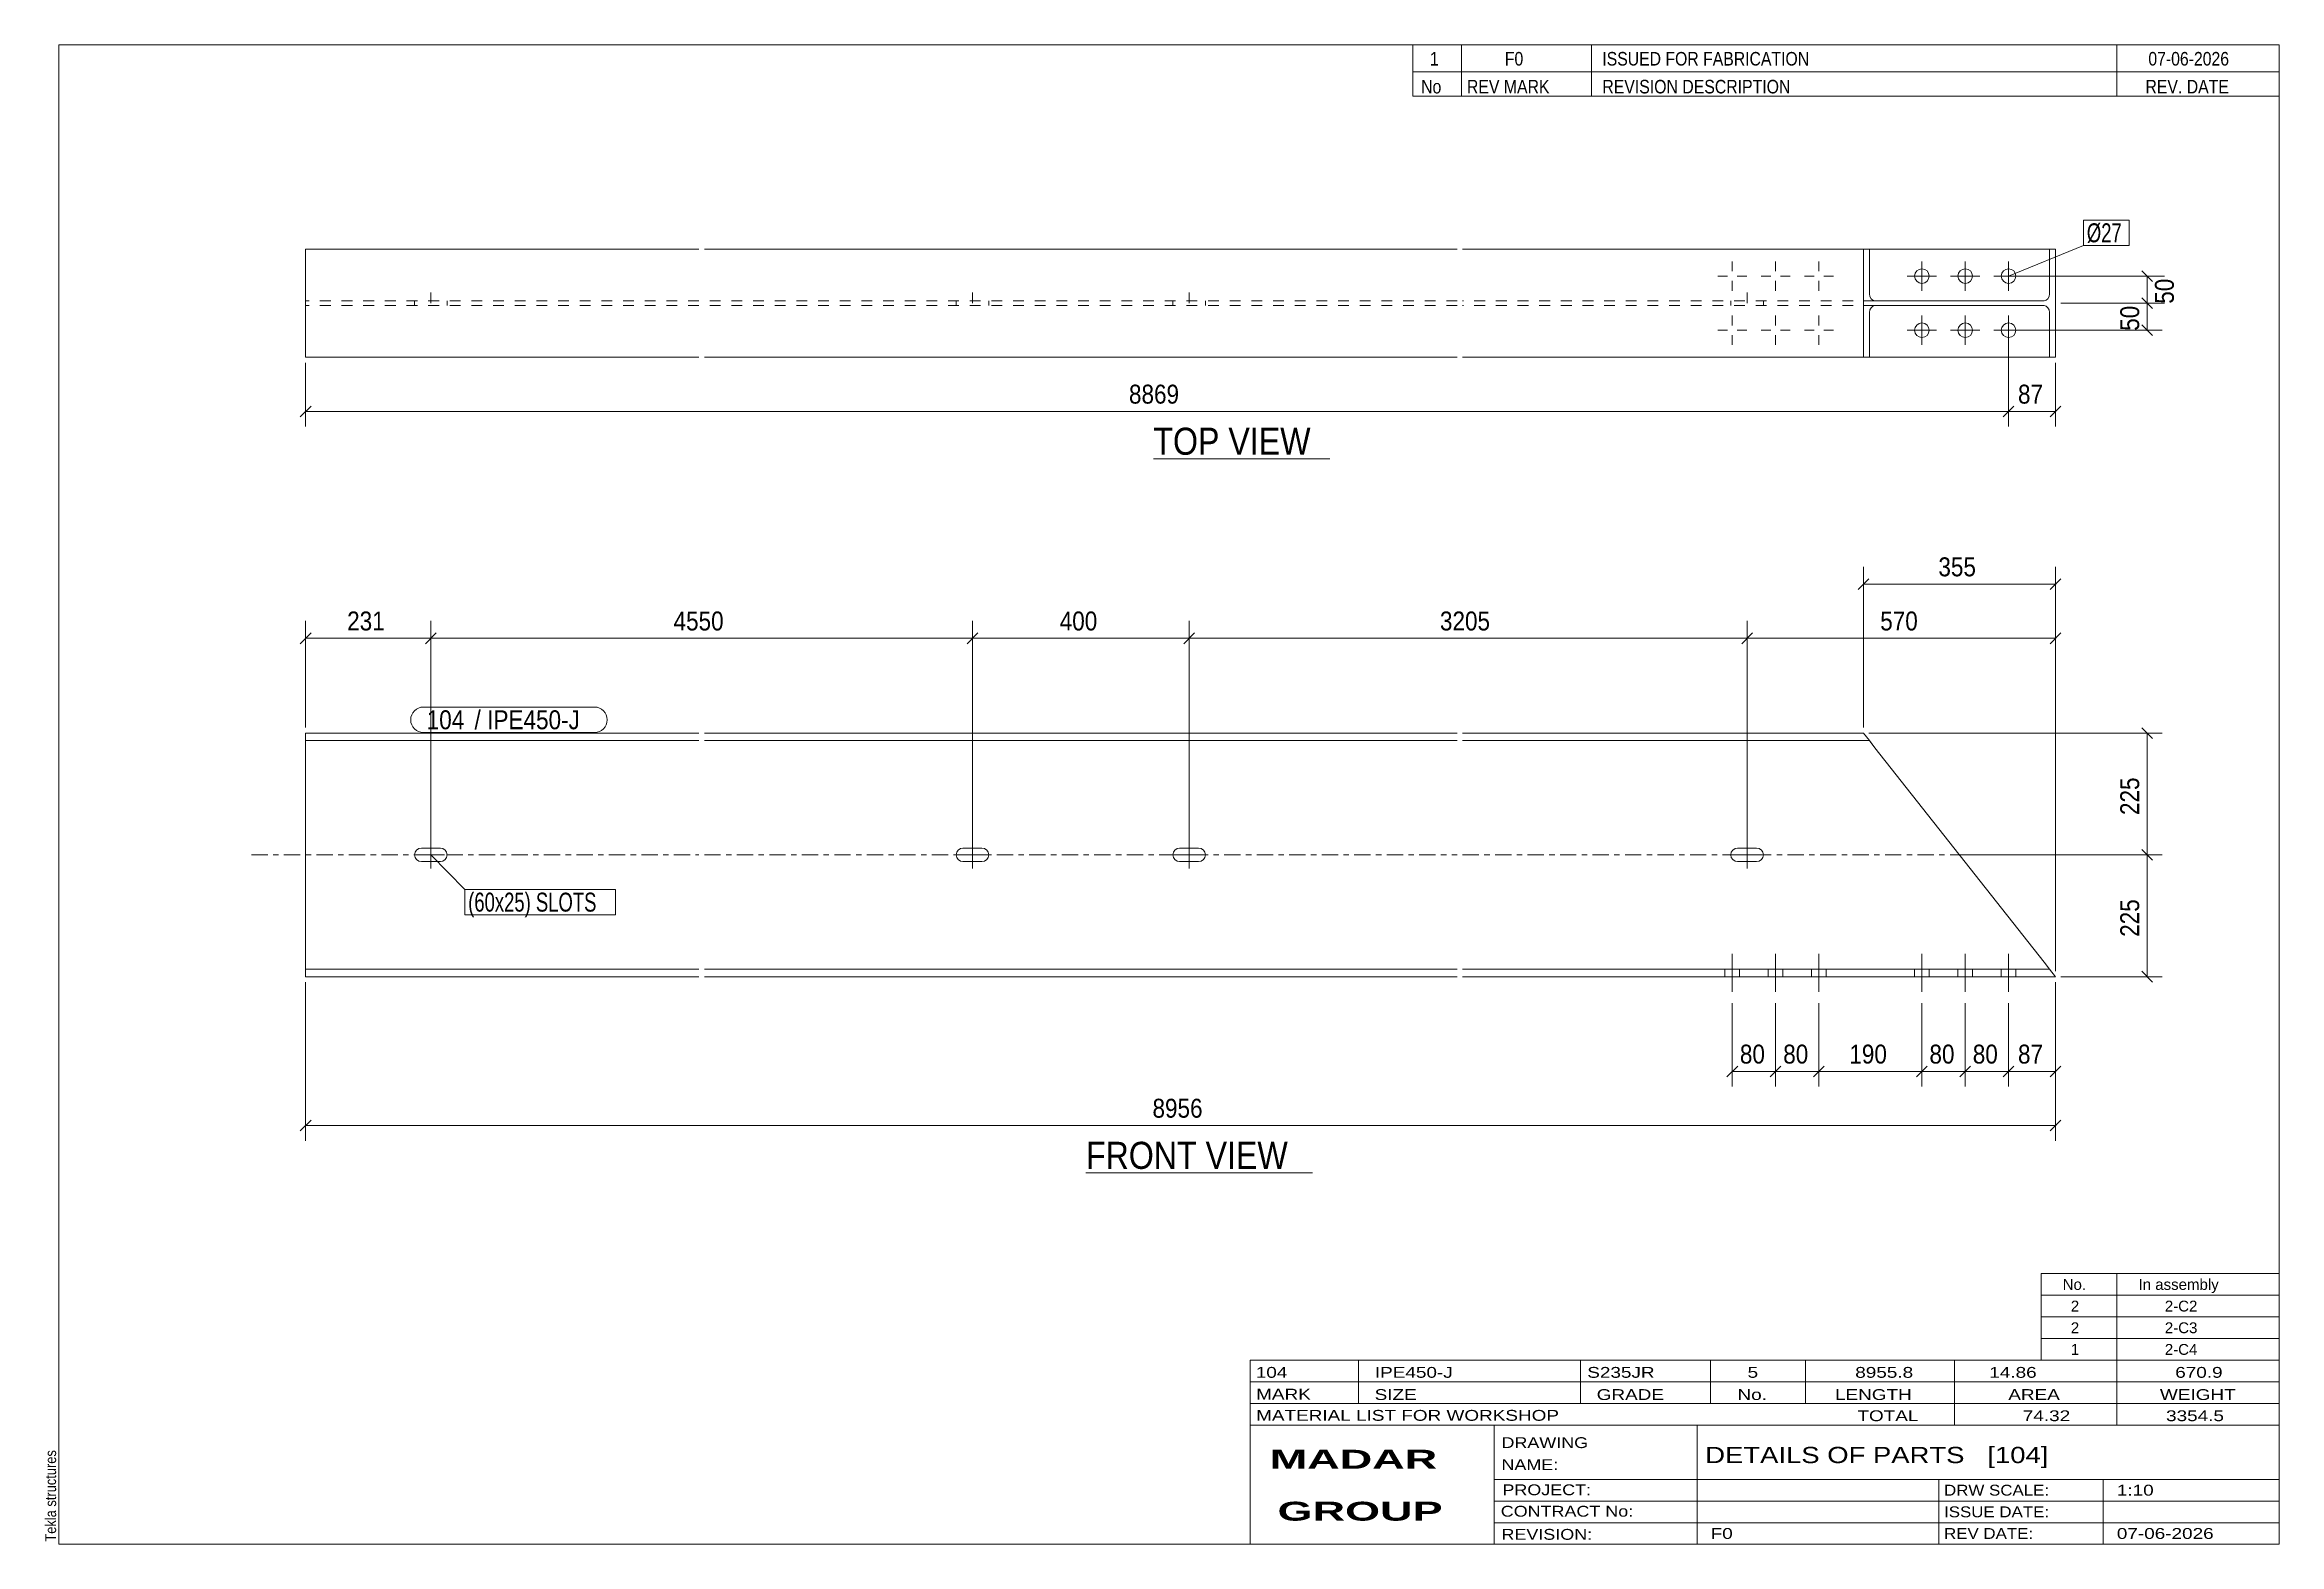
# Model space of a CAD drawing. Header units: millimetres. Extents: x 2 to 415, y 5 to 282.
import ezdxf

# ---------------------------------------------------------------- set-up
doc = ezdxf.new("R2010")
doc.units = ezdxf.units.MM
for name, pattern in [('XKITLINE00', [0]), ('XKITLINE02', [4, 2, -2]), ('XKITLINE03', [6, 3, -1, 1, -1])]:
    doc.linetypes.add(name, pattern=pattern)
for name, color, linetype, lineweight in [('Bolt', 3, 'Continuous', 0), ('BoltMark', 7, 'Continuous', 0), ('Dimensions', 7, 'Continuous', 0), ('DrawingSheet', 5, 'Continuous', 0), ('OtherObjectType', 7, 'Continuous', 0), ('Part', 2, 'Continuous', 0), ('PartMark', 7, 'Continuous', 0)]:
    doc.layers.add(name, color=color, linetype=linetype, lineweight=lineweight)
doc.styles.add('ARIAL', font='ARIAL.TTF')
doc.styles.add('ARIAL_BOLD', font='ARIALBD.TTF')
doc.styles.add('ARIAL_NARROW', font='ARIALN.TTF')

# ---------------------------------------------------------------- blocks, each defined once
blk = doc.blocks.new('*A1')
at = {"layer": 'Bolt', "color": 3, "linetype": 'XKITLINE00', "lineweight": 0}
for p, q in [((70.8, 132.83), (70.7, 132.35)), ((70.7, 132.35), (70.7, 132.35)), ((70.7, 132.35), (70.8, 131.87)), ((71.07, 133.23), (70.8, 132.83)), ((71.47, 133.5), (71.07, 133.23)), ((76.2, 132.35), (71.2, 132.35)), ((71.95, 133.6), (71.47, 133.5)), ((75.45, 133.6), (71.95, 133.6)), ((73.7, 129.85), (73.7, 134.85)), ((75.93, 133.5), (75.45, 133.6)), ((76.33, 133.23), (75.93, 133.5)), ((76.61, 132.83), (76.33, 133.23)), ((76.7, 132.35), (76.61, 132.83)), ((76.61, 131.87), (76.7, 132.35)), ((76.7, 132.35), (76.7, 132.35)), ((170.8, 132.83), (170.7, 132.35)), ((170.7, 132.35), (170.7, 132.35)), ((170.7, 132.35), (170.8, 131.87)), ((171.07, 133.23), (170.8, 132.83)), ((171.47, 133.5), (171.07, 133.23)), ((176.2, 132.35), (171.2, 132.35)), ((171.95, 133.6), (171.47, 133.5)), ((175.45, 133.6), (171.95, 133.6)), ((173.7, 129.85), (173.7, 134.85)), ((175.93, 133.5), (175.45, 133.6)), ((176.33, 133.23), (175.93, 133.5)), ((176.61, 132.83), (176.33, 133.23)), ((176.7, 132.35), (176.61, 132.83)), ((176.61, 131.87), (176.7, 132.35)), ((176.7, 132.35), (176.7, 132.35)), ((210.8, 132.83), (210.7, 132.35)), ((210.7, 132.35), (210.7, 132.35)), ((210.7, 132.35), (210.8, 131.87)), ((211.07, 133.23), (210.8, 132.83)), ((211.47, 133.5), (211.07, 133.23)), ((216.2, 132.35), (211.2, 132.35)), ((211.95, 133.6), (211.47, 133.5)), ((215.45, 133.6), (211.95, 133.6)), ((213.7, 129.85), (213.7, 134.85)), ((215.93, 133.5), (215.45, 133.6)), ((216.33, 133.23), (215.93, 133.5)), ((216.61, 132.83), (216.33, 133.23)), ((216.7, 132.35), (216.61, 132.83)), ((216.61, 131.87), (216.7, 132.35)), ((216.7, 132.35), (216.7, 132.35)), ((313.82, 132.83), (313.73, 132.35)), ((313.73, 132.35), (313.73, 132.35)), ((313.73, 132.35), (313.82, 131.87)), ((314.1, 133.23), (313.82, 132.83)), ((314.5, 133.5), (314.1, 133.23)), ((319.23, 132.35), (314.23, 132.35)), ((314.98, 133.6), (314.5, 133.5)), ((318.48, 133.6), (314.98, 133.6)), ((316.73, 129.85), (316.73, 134.85)), ((318.96, 133.5), (318.48, 133.6)), ((319.36, 133.23), (318.96, 133.5)), ((319.63, 132.83), (319.36, 133.23)), ((319.73, 132.35), (319.63, 132.83)), ((319.63, 131.87), (319.73, 132.35)), ((319.73, 132.35), (319.73, 132.35)), ((70.8, 131.87), (71.07, 131.47)), ((71.07, 131.47), (71.47, 131.2)), ((71.47, 131.2), (71.95, 131.1)), ((71.95, 131.1), (75.45, 131.1)), ((75.45, 131.1), (75.93, 131.2)), ((75.93, 131.2), (76.33, 131.47)), ((76.33, 131.47), (76.61, 131.87)), ((170.8, 131.87), (171.07, 131.47)), ((171.07, 131.47), (171.47, 131.2)), ((171.47, 131.2), (171.95, 131.1)), ((171.95, 131.1), (175.45, 131.1)), ((175.45, 131.1), (175.93, 131.2)), ((175.93, 131.2), (176.33, 131.47)), ((176.33, 131.47), (176.61, 131.87)), ((210.8, 131.87), (211.07, 131.47)), ((211.07, 131.47), (211.47, 131.2)), ((211.47, 131.2), (211.95, 131.1)), ((211.95, 131.1), (215.45, 131.1)), ((215.45, 131.1), (215.93, 131.2)), ((215.93, 131.2), (216.33, 131.47)), ((216.33, 131.47), (216.61, 131.87)), ((313.82, 131.87), (314.1, 131.47)), ((314.1, 131.47), (314.5, 131.2)), ((314.5, 131.2), (314.98, 131.1)), ((314.98, 131.1), (318.48, 131.1)), ((318.48, 131.1), (318.96, 131.2)), ((318.96, 131.2), (319.36, 131.47)), ((319.36, 131.47), (319.63, 131.87))]:
    blk.add_line(p, q, dxfattribs=at)
blk = doc.blocks.new('*A2')
at = {"layer": 'Bolt', "color": 3, "linetype": 'XKITLINE00', "lineweight": 0}
for p, q in [((314, 114.05), (314, 107.05)), ((314, 114.05), (314, 107.05)), ((322, 114.05), (322, 107.05)), ((322, 114.05), (322, 107.05)), ((330, 114.05), (330, 107.05)), ((330, 114.05), (330, 107.05)), ((349, 114.05), (349, 107.05)), ((349, 114.05), (349, 107.05)), ((357, 114.05), (357, 107.05)), ((357, 114.05), (357, 107.05)), ((365, 114.05), (365, 107.05)), ((365, 114.05), (365, 107.05)), ((312.65, 111.25), (312.65, 109.85)), ((312.65, 111.25), (312.65, 109.85)), ((315.35, 111.25), (315.35, 109.85)), ((315.35, 111.25), (315.35, 109.85)), ((320.65, 111.25), (320.65, 109.85)), ((320.65, 111.25), (320.65, 109.85)), ((323.35, 111.25), (323.35, 109.85)), ((323.35, 111.25), (323.35, 109.85)), ((328.65, 111.25), (328.65, 109.85)), ((328.65, 111.25), (328.65, 109.85)), ((331.35, 111.25), (331.35, 109.85)), ((331.35, 111.25), (331.35, 109.85)), ((347.65, 111.25), (347.65, 109.85)), ((347.65, 111.25), (347.65, 109.85)), ((350.35, 111.25), (350.35, 109.85)), ((350.35, 111.25), (350.35, 109.85)), ((355.65, 111.25), (355.65, 109.85)), ((355.65, 111.25), (355.65, 109.85)), ((358.35, 111.25), (358.35, 109.85)), ((358.35, 111.25), (358.35, 109.85)), ((363.65, 111.25), (363.65, 109.85)), ((363.65, 111.25), (363.65, 109.85)), ((366.35, 111.25), (366.35, 109.85)), ((366.35, 111.25), (366.35, 109.85))]:
    blk.add_line(p, q, dxfattribs=at)
blk = doc.blocks.new('*A3')
at = {"layer": 'Part', "color": 2, "linetype": 'XKITLINE00', "lineweight": 0}
for p, q in [((50.58, 109.85), (50.58, 154.85)), ((50.58, 154.85), (123.2, 154.85)), ((123.2, 153.45), (50.58, 153.45)), ((124.2, 154.85), (263.2, 154.85)), ((263.2, 153.45), (124.2, 153.45)), ((264.2, 154.85), (338.21, 154.85)), ((339.31, 153.45), (264.2, 153.45)), ((339.31, 153.45), (338.21, 154.85)), ((340.34, 152.15), (339.31, 153.45)), ((371.56, 112.55), (340.34, 152.15)), ((371.56, 112.55), (372.58, 111.25)), ((123.2, 111.25), (50.58, 111.25)), ((123.2, 109.85), (50.58, 109.85)), ((263.2, 111.25), (124.2, 111.25)), ((263.2, 109.85), (124.2, 109.85)), ((372.58, 111.25), (264.2, 111.25)), ((373.69, 109.85), (264.2, 109.85)), ((373.69, 109.85), (372.58, 111.25))]:
    blk.add_line(p, q, dxfattribs=at)
at = {"layer": 'Part', "color": 7, "linetype": 'XKITLINE02', "lineweight": 0}
for p, q in [((340.34, 152.15), (339.39, 153.35)), ((372.58, 111.25), (371.95, 112.05))]:
    blk.add_line(p, q, dxfattribs=at)
at = {"layer": 'Part', "color": 7, "linetype": 'XKITLINE03', "lineweight": 0}
for p, q in [((40.58, 132.35), (123.2, 132.35)), ((124.2, 132.35), (263.2, 132.35)), ((264.2, 132.35), (365.95, 132.35))]:
    blk.add_line(p, q, dxfattribs=at)
blk = doc.blocks.new('*A4')
at = {"layer": 'Bolt', "color": 3, "linetype": 'XKITLINE02', "lineweight": 0}
for p, q in [((73.7, 236.25), (73.7, 232.25)), ((173.7, 236.25), (173.7, 232.25)), ((213.7, 236.25), (213.7, 232.25)), ((316.73, 236.25), (316.73, 232.25)), ((70.7, 234.7), (70.7, 233.8)), ((76.7, 234.7), (76.7, 233.8)), ((170.7, 234.7), (170.7, 233.8)), ((176.7, 234.7), (176.7, 233.8)), ((210.7, 234.7), (210.7, 233.8)), ((216.7, 234.7), (216.7, 233.8)), ((313.73, 234.7), (313.73, 233.8)), ((319.73, 234.7), (319.73, 233.8))]:
    blk.add_line(p, q, dxfattribs=at)
blk = doc.blocks.new('*A5')
at = {"layer": 'Bolt', "color": 3, "linetype": 'XKITLINE00', "lineweight": 0}
for p, q in [((314, 241.95), (314, 240.15)), ((322, 241.95), (322, 240.15)), ((330, 241.95), (330, 240.15)), ((349, 236.55), (349, 241.95)), ((357, 236.55), (357, 241.95)), ((365, 236.55), (365, 241.95)), ((311.3, 239.25), (313.1, 239.25)), ((314, 236.55), (314, 238.35)), ((316.7, 239.25), (314.9, 239.25)), ((319.3, 239.25), (321.1, 239.25)), ((322, 236.55), (322, 238.35)), ((324.7, 239.25), (322.9, 239.25)), ((327.3, 239.25), (329.1, 239.25)), ((330, 236.55), (330, 238.35)), ((332.7, 239.25), (330.9, 239.25)), ((346.3, 239.25), (351.7, 239.25)), ((354.3, 239.25), (359.7, 239.25)), ((362.3, 239.25), (367.7, 239.25)), ((314, 231.95), (314, 230.15)), ((322, 231.95), (322, 230.15)), ((330, 231.95), (330, 230.15)), ((349, 226.55), (349, 231.95)), ((357, 226.55), (357, 231.95)), ((365, 226.55), (365, 231.95)), ((311.3, 229.25), (313.1, 229.25)), ((314, 226.55), (314, 228.35)), ((316.7, 229.25), (314.9, 229.25)), ((319.3, 229.25), (321.1, 229.25)), ((322, 226.55), (322, 228.35)), ((324.7, 229.25), (322.9, 229.25)), ((327.3, 229.25), (329.1, 229.25)), ((330, 226.55), (330, 228.35)), ((332.7, 229.25), (330.9, 229.25)), ((346.3, 229.25), (351.7, 229.25)), ((354.3, 229.25), (359.7, 229.25)), ((362.3, 229.25), (367.7, 229.25))]:
    blk.add_line(p, q, dxfattribs=at)
for centre in [(349, 239.25), (357, 239.25), (365, 239.25), (349, 229.25), (357, 229.25), (365, 229.25)]:
    blk.add_circle(centre, 1.35, dxfattribs=at)
blk = doc.blocks.new('*A6')
at = {"layer": 'Part', "color": 2, "linetype": 'XKITLINE00', "lineweight": 0}
for p, q in [((50.58, 224.25), (50.58, 244.25)), ((50.58, 244.25), (123.2, 244.25)), ((124.2, 244.25), (263.2, 244.25)), ((264.2, 244.25), (373.69, 244.25)), ((338.21, 224.25), (338.21, 244.25)), ((339.31, 236), (339.31, 244.25)), ((372.58, 244.25), (372.58, 236)), ((373.69, 244.25), (373.69, 224.25)), ((339.39, 235.5), (339.31, 236)), ((339.61, 235.08), (339.39, 235.5)), ((372.5, 235.5), (372.28, 235.08)), ((372.58, 236), (372.5, 235.5)), ((339.31, 232.5), (339.39, 233)), ((339.31, 224.25), (339.31, 232.5)), ((339.39, 233), (339.61, 233.42)), ((339.95, 234.8), (339.61, 235.08)), ((339.61, 233.42), (339.95, 233.7)), ((340.34, 234.7), (339.95, 234.8)), ((339.95, 233.7), (340.34, 233.8)), ((371.56, 234.7), (340.34, 234.7)), ((371.56, 233.8), (340.34, 233.8)), ((371.95, 234.8), (371.56, 234.7)), ((371.56, 233.8), (371.95, 233.7)), ((372.28, 235.08), (371.95, 234.8)), ((371.95, 233.7), (372.28, 233.42)), ((372.28, 233.42), (372.5, 233)), ((372.5, 233), (372.58, 232.5)), ((372.58, 224.25), (372.58, 232.5)), ((123.2, 224.25), (50.58, 224.25)), ((263.2, 224.25), (124.2, 224.25)), ((373.69, 224.25), (264.2, 224.25))]:
    blk.add_line(p, q, dxfattribs=at)
at = {"layer": 'Part', "color": 7, "linetype": 'XKITLINE02', "lineweight": 0}
for p, q in [((123.2, 234.7), (50.58, 234.7)), ((123.2, 233.8), (50.58, 233.8)), ((263.2, 234.7), (124.2, 234.7)), ((263.2, 233.8), (124.2, 233.8)), ((340.34, 234.7), (264.2, 234.7)), ((340.34, 233.8), (264.2, 233.8))]:
    blk.add_line(p, q, dxfattribs=at)
blk = doc.blocks.new('*A7')
at = {"layer": 'DrawingSheet', "color": 5, "linetype": 'XKITLINE00', "lineweight": 0}
for p, q in [((415, 282), (5, 282)), ((5, 282), (5, 5)), ((415, 5), (415, 282)), ((5, 5), (415, 5))]:
    blk.add_line(p, q, dxfattribs=at)
at = {"layer": 'DrawingSheet', "color": 5, "style": 'ARIAL', "width": 0.85}
blk.add_text('Tekla structures', height=2, rotation=90, dxfattribs=at).set_placement((4.5, 5.5))
blk = doc.blocks.new('*A8')
at = {"layer": 'OtherObjectType', "color": 7, "linetype": 'XKITLINE00', "lineweight": 0}
for p, q in [((371, 55), (415, 55)), ((371, 51), (371, 55)), ((385, 51), (385, 55)), ((415, 51), (415, 55)), ((371, 51), (415, 51)), ((371, 47), (371, 51)), ((385, 47), (385, 51)), ((415, 47), (415, 51)), ((371, 47), (415, 47)), ((371, 43), (371, 47)), ((385, 43), (385, 47)), ((415, 43), (415, 47)), ((371, 43), (415, 43)), ((371, 39), (371, 43)), ((385, 39), (385, 43)), ((415, 39), (415, 43)), ((371, 39), (415, 39))]:
    blk.add_line(p, q, dxfattribs=at)
at = {"layer": 'OtherObjectType', "color": 7, "style": 'ARIAL_NARROW', "width": 1.211571}
for s, p in [('No.', (375, 52)), ('In assembly', (389, 52)), ('2', (376.5, 48)), ('2-C2', (393.86, 48)), ('2', (376.5, 44)), ('2-C3', (393.86, 44)), ('1', (376.5, 40)), ('2-C4', (393.86, 40))]:
    blk.add_text(s, height=2, dxfattribs=at).set_placement(p)
blk = doc.blocks.new('*A9')
at = {"layer": 'OtherObjectType', "color": 7, "linetype": 'XKITLINE00', "lineweight": 0}
for p, q in [((255, 282), (415, 282)), ((415, 282), (255, 282)), ((255, 282), (255, 277)), ((264, 282), (264, 277)), ((288, 282), (288, 277)), ((385, 282), (385, 277)), ((415, 282), (415, 277)), ((255, 277), (415, 277)), ((255, 277), (255, 272.5)), ((255, 277), (415, 277)), ((264, 277), (264, 272.5)), ((288, 277), (288, 272.5)), ((385, 277), (385, 272.5)), ((415, 277), (415, 272.5)), ((415, 272.5), (255, 272.5))]:
    blk.add_line(p, q, dxfattribs=at)
at = {"layer": 'OtherObjectType', "color": 7, "style": 'ARIAL_NARROW'}
for s, width, p in [('1', 1.017001, (258.16, 278.15)), ('F0', 1.017001, (272, 278.15)), ('ISSUED FOR FABRICATION', 1.017001, (290, 278.15)), ('07-06-2026', 1.017001, (390.82, 278.15)), ('No', 1.02, (256.54, 273)), ('REV MARK', 1.02, (265, 273)), ('REVISION DESCRIPTION', 1.02, (290, 273)), ('REV. DATE', 1.02, (390.28, 273))]:
    blk.add_text(s, height=2.5, dxfattribs=dict(at, width=width)).set_placement(p)
blk = doc.blocks.new('*A10')
at = {"layer": 'OtherObjectType', "color": 7, "linetype": 'XKITLINE00', "lineweight": 0}
for p, q in [((225, 39), (415, 39)), ((225, 39), (225, 35)), ((225, 39), (415, 39)), ((245, 35), (245, 39)), ((286, 35), (286, 39)), ((310, 35), (310, 39)), ((327.5, 35), (327.5, 39)), ((355, 35), (355, 39)), ((385, 35), (385, 39)), ((415, 35), (415, 39)), ((225, 35), (415, 35)), ((225, 35), (225, 5)), ((225, 35), (415, 35)), ((245, 31), (245, 35)), ((286, 31), (286, 35)), ((310, 31), (310, 35)), ((327.5, 31), (327.5, 35)), ((355, 31), (355, 35)), ((385, 31), (385, 35)), ((415, 31), (415, 35)), ((225, 31), (415, 31)), ((355, 27), (355, 31)), ((385, 27), (385, 31)), ((415, 27), (415, 31)), ((225, 27), (415, 27)), ((270, 21), (270, 27)), ((307.5, 17), (307.5, 27)), ((415, 21), (415, 27)), ((270, 21), (270, 5)), ((415, 17), (415, 21)), ((270, 17), (415, 17)), ((307.5, 5), (307.5, 17)), ((352.16, 13), (352.16, 17)), ((382.5, 5), (382.5, 17)), ((415, 13), (415, 17)), ((270, 13), (415, 13)), ((352.16, 5), (352.16, 13)), ((415, 9), (415, 13)), ((270, 9), (415, 9)), ((415, 5), (415, 9)), ((225, 5), (415, 5)), ((262.5, 5), (415, 5))]:
    blk.add_line(p, q, dxfattribs=at)
at = {"layer": 'OtherObjectType', "color": 7, "style": 'ARIAL_NARROW'}
for s, height, width, p in [('104', 2, 1.525501, (226.01, 35.76)), ('IPE450-J', 2, 1.525501, (248, 35.76)), ('S235JR', 2, 1.525501, (287.22, 35.76)), ('5', 2, 1.525501, (316.82, 35.76)), ('8955.8', 2, 1.525501, (336.7, 35.76)), ('14.86', 2, 1.525501, (361.45, 35.76)), ('670.9', 2, 1.525501, (395.78, 35.76)), ('MARK', 2, 1.525501, (226.08, 31.73)), ('SIZE', 2, 1.525501, (247.96, 31.66)), ('GRADE', 2, 1.525501, (288.96, 31.66)), ('No.', 2, 1.525501, (314.96, 31.66)), ('LENGTH', 2, 1.525501, (332.96, 31.66)), ('AREA', 2, 1.525501, (364.96, 31.66)), ('WEIGHT', 2, 1.525501, (392.96, 31.66)), ('MATERIAL LIST FOR WORKSHOP', 2, 1.525501, (226.08, 27.82)), ('TOTAL', 2, 1.525501, (337.1, 27.75)), ('74.32', 2, 1.525501, (367.64, 27.75)), ('3354.5', 2, 1.525501, (394.09, 27.75)), ('DRAWING', 2, 1.445, (271.38, 22.78)), ('NAME:', 2, 1.445, (271.38, 18.72)), ('DETAILS OF PARTS   [104]', 3, 1.474651, (309, 20)), ('PROJECT:', 2, 1.445, (271.55, 14.07)), ('DRW SCALE:', 2, 1.36, (353.1, 14)), ('1:10', 2, 1.525501, (385, 14)), ('CONTRACT No:', 2, 1.445, (271.25, 10.11)), ('ISSUE DATE:', 2, 1.36, (353.1, 10)), ('REVISION:', 2, 1.445, (271.38, 5.84)), ('F0', 2, 1.525501, (310, 6)), ('REV DATE:', 2, 1.36, (353.1, 6)), ('07-06-2026', 2, 1.525501, (385, 6))]:
    blk.add_text(s, height=height, dxfattribs=dict(at, width=width)).set_placement(p)
at = {"layer": 'OtherObjectType', "color": 1, "style": 'ARIAL_BOLD', "width": 1.7}
for s, p in [('MADAR ', (228.58, 18.97)), ('GROUP', (230.03, 9.37))]:
    blk.add_text(s, height=3.5, dxfattribs=at).set_placement(p)
blk = doc.blocks.new('*A11')
at = {"layer": 'Dimensions', "color": 7, "linetype": 'XKITLINE00', "lineweight": 0}
for p, q in [((314, 104.95), (314, 89.55)), ((322, 104.95), (322, 89.55)), ((314.99, 93.34), (313.01, 91.36)), ((314, 92.35), (322, 92.35)), ((322.99, 93.34), (321.01, 91.36))]:
    blk.add_line(p, q, dxfattribs=at)
at = {"layer": 'Dimensions', "color": 3}
for p in [(314, 92.35), (322, 92.35)]:
    blk.add_point(p, dxfattribs=at)
at = {"layer": 'Dimensions', "color": 3, "style": 'ARIAL', "width": 0.85}
blk.add_text('80', height=3.5, dxfattribs=at).set_placement((315.4, 93.8))
blk = doc.blocks.new('*A12')
at = {"layer": 'Dimensions', "color": 7, "linetype": 'XKITLINE00', "lineweight": 0}
for p, q in [((322, 104.95), (322, 89.55)), ((330, 104.95), (330, 89.55)), ((322.99, 93.34), (321.01, 91.36)), ((322, 92.35), (330, 92.35)), ((330.99, 93.34), (329.01, 91.36))]:
    blk.add_line(p, q, dxfattribs=at)
at = {"layer": 'Dimensions', "color": 3}
for p in [(322, 92.35), (330, 92.35)]:
    blk.add_point(p, dxfattribs=at)
at = {"layer": 'Dimensions', "color": 3, "style": 'ARIAL', "width": 0.85}
blk.add_text('80', height=3.5, dxfattribs=at).set_placement((323.4, 93.8))
blk = doc.blocks.new('*A13')
at = {"layer": 'Dimensions', "color": 7, "linetype": 'XKITLINE00', "lineweight": 0}
for p, q in [((330, 104.95), (330, 89.55)), ((349, 104.95), (349, 89.55)), ((330.99, 93.34), (329.01, 91.36)), ((330, 92.35), (349, 92.35)), ((349.99, 93.34), (348.01, 91.36))]:
    blk.add_line(p, q, dxfattribs=at)
at = {"layer": 'Dimensions', "color": 3}
for p in [(330, 92.35), (349, 92.35)]:
    blk.add_point(p, dxfattribs=at)
at = {"layer": 'Dimensions', "color": 3, "style": 'ARIAL', "width": 0.85}
blk.add_text('190', height=3.5, dxfattribs=at).set_placement((335.61, 93.8))
blk = doc.blocks.new('*A14')
at = {"layer": 'Dimensions', "color": 7, "linetype": 'XKITLINE00', "lineweight": 0}
for p, q in [((349, 104.95), (349, 89.55)), ((357, 104.95), (357, 89.55)), ((349.99, 93.34), (348.01, 91.36)), ((349, 92.35), (357, 92.35)), ((357.99, 93.34), (356.01, 91.36))]:
    blk.add_line(p, q, dxfattribs=at)
at = {"layer": 'Dimensions', "color": 3}
for p in [(349, 92.35), (357, 92.35)]:
    blk.add_point(p, dxfattribs=at)
at = {"layer": 'Dimensions', "color": 3, "style": 'ARIAL', "width": 0.85}
blk.add_text('80', height=3.5, dxfattribs=at).set_placement((350.4, 93.8))
blk = doc.blocks.new('*A15')
at = {"layer": 'Dimensions', "color": 7, "linetype": 'XKITLINE00', "lineweight": 0}
for p, q in [((357, 104.95), (357, 89.55)), ((365, 104.95), (365, 89.55)), ((357.99, 93.34), (356.01, 91.36)), ((357, 92.35), (365, 92.35)), ((365.99, 93.34), (364.01, 91.36))]:
    blk.add_line(p, q, dxfattribs=at)
at = {"layer": 'Dimensions', "color": 3}
for p in [(357, 92.35), (365, 92.35)]:
    blk.add_point(p, dxfattribs=at)
at = {"layer": 'Dimensions', "color": 3, "style": 'ARIAL', "width": 0.85}
blk.add_text('80', height=3.5, dxfattribs=at).set_placement((358.4, 93.8))
blk = doc.blocks.new('*A16')
at = {"layer": 'Dimensions', "color": 7, "linetype": 'XKITLINE00', "lineweight": 0}
for p, q in [((373.69, 108.85), (373.69, 89.55)), ((365, 104.95), (365, 89.55)), ((365.99, 93.34), (364.01, 91.36)), ((365, 92.35), (373.69, 92.35)), ((374.68, 93.34), (372.7, 91.36))]:
    blk.add_line(p, q, dxfattribs=at)
at = {"layer": 'Dimensions', "color": 3}
for p in [(365, 92.35), (373.69, 92.35)]:
    blk.add_point(p, dxfattribs=at)
at = {"layer": 'Dimensions', "color": 3, "style": 'ARIAL', "width": 0.85}
blk.add_text('87', height=3.5, dxfattribs=at).set_placement((366.75, 93.8))
blk = doc.blocks.new('*A17')
at = {"layer": 'Dimensions', "color": 7, "linetype": 'XKITLINE00', "lineweight": 0}
for p, q in [((356.95, 132.35), (393.38, 132.35)), ((389.59, 133.34), (391.57, 131.36)), ((390.58, 109.85), (390.58, 132.35)), ((374.69, 109.85), (393.38, 109.85)), ((389.59, 110.84), (391.57, 108.86))]:
    blk.add_line(p, q, dxfattribs=at)
at = {"layer": 'Dimensions', "color": 3}
for p in [(390.58, 132.35), (390.58, 109.85)]:
    blk.add_point(p, dxfattribs=at)
at = {"layer": 'Dimensions', "color": 3, "style": 'ARIAL', "width": 0.85}
blk.add_text('225', height=3.5, rotation=90.0002, dxfattribs=at).set_placement((389.13, 117.21))
blk = doc.blocks.new('*A18')
at = {"layer": 'Dimensions', "color": 7, "linetype": 'XKITLINE00', "lineweight": 0}
for p, q in [((339.21, 154.85), (393.38, 154.85)), ((389.59, 155.84), (391.57, 153.86)), ((390.58, 132.35), (390.58, 154.85)), ((356.95, 132.35), (393.38, 132.35)), ((389.59, 133.34), (391.57, 131.36))]:
    blk.add_line(p, q, dxfattribs=at)
at = {"layer": 'Dimensions', "color": 3}
for p in [(390.58, 154.85), (390.58, 132.35)]:
    blk.add_point(p, dxfattribs=at)
at = {"layer": 'Dimensions', "color": 3, "style": 'ARIAL', "width": 0.85}
blk.add_text('225', height=3.5, rotation=90.0002, dxfattribs=at).set_placement((389.13, 139.71))
blk = doc.blocks.new('*A19')
at = {"layer": 'Dimensions', "color": 7, "linetype": 'XKITLINE00', "lineweight": 0}
for p, q in [((50.58, 108.85), (50.58, 79.55)), ((373.69, 108.85), (373.69, 79.55)), ((51.57, 83.34), (49.59, 81.36)), ((374.68, 83.34), (372.7, 81.36)), ((50.58, 82.35), (373.69, 82.35))]:
    blk.add_line(p, q, dxfattribs=at)
at = {"layer": 'Dimensions', "color": 3}
for p in [(50.58, 82.35), (373.69, 82.35)]:
    blk.add_point(p, dxfattribs=at)
at = {"layer": 'Dimensions', "color": 3, "style": 'ARIAL', "width": 0.85}
blk.add_text('8956', height=3.5, dxfattribs=at).set_placement((206.94, 83.8))
blk = doc.blocks.new('*A20')
at = {"layer": 'Dimensions', "color": 7, "linetype": 'XKITLINE00', "lineweight": 0}
for p, q in [((339.2, 183.34), (337.22, 181.36)), ((338.21, 155.85), (338.21, 185.55)), ((338.21, 182.35), (373.69, 182.35)), ((374.68, 183.34), (372.7, 181.36)), ((373.69, 110.85), (373.69, 185.55))]:
    blk.add_line(p, q, dxfattribs=at)
at = {"layer": 'Dimensions', "color": 3}
for p in [(338.21, 182.35), (373.69, 182.35)]:
    blk.add_point(p, dxfattribs=at)
at = {"layer": 'Dimensions', "color": 3, "style": 'ARIAL', "width": 0.85}
blk.add_text('355', height=3.5, dxfattribs=at).set_placement((352.05, 183.8))
blk = doc.blocks.new('*A21')
at = {"layer": 'Dimensions', "color": 7, "linetype": 'XKITLINE00', "lineweight": 0}
for p, q in [((51.57, 173.34), (49.59, 171.36)), ((50.58, 155.85), (50.58, 175.55)), ((74.69, 173.34), (72.71, 171.36)), ((73.7, 133.35), (73.7, 175.55)), ((50.58, 172.35), (73.7, 172.35))]:
    blk.add_line(p, q, dxfattribs=at)
at = {"layer": 'Dimensions', "color": 3}
for p in [(50.58, 172.35), (73.7, 172.35)]:
    blk.add_point(p, dxfattribs=at)
at = {"layer": 'Dimensions', "color": 3, "style": 'ARIAL', "width": 0.85}
blk.add_text('231', height=3.5, dxfattribs=at).set_placement((58.24, 173.8))
blk = doc.blocks.new('*A22')
at = {"layer": 'Dimensions', "color": 7, "linetype": 'XKITLINE00', "lineweight": 0}
for p, q in [((74.69, 173.34), (72.71, 171.36)), ((73.7, 133.35), (73.7, 175.55)), ((174.69, 173.34), (172.71, 171.36)), ((173.7, 133.35), (173.7, 175.55)), ((73.7, 172.35), (173.7, 172.35))]:
    blk.add_line(p, q, dxfattribs=at)
at = {"layer": 'Dimensions', "color": 3}
for p in [(73.7, 172.35), (173.7, 172.35)]:
    blk.add_point(p, dxfattribs=at)
at = {"layer": 'Dimensions', "color": 3, "style": 'ARIAL', "width": 0.85}
blk.add_text('4550', height=3.5, dxfattribs=at).set_placement((118.51, 173.8))
blk = doc.blocks.new('*A23')
at = {"layer": 'Dimensions', "color": 7, "linetype": 'XKITLINE00', "lineweight": 0}
for p, q in [((174.69, 173.34), (172.71, 171.36)), ((173.7, 133.35), (173.7, 175.55)), ((214.69, 173.34), (212.71, 171.36)), ((213.7, 133.35), (213.7, 175.55)), ((173.7, 172.35), (213.7, 172.35))]:
    blk.add_line(p, q, dxfattribs=at)
at = {"layer": 'Dimensions', "color": 3}
for p in [(173.7, 172.35), (213.7, 172.35)]:
    blk.add_point(p, dxfattribs=at)
at = {"layer": 'Dimensions', "color": 3, "style": 'ARIAL', "width": 0.85}
blk.add_text('400', height=3.5, dxfattribs=at).set_placement((189.81, 173.8))
blk = doc.blocks.new('*A24')
at = {"layer": 'Dimensions', "color": 7, "linetype": 'XKITLINE00', "lineweight": 0}
for p, q in [((214.69, 173.34), (212.71, 171.36)), ((213.7, 133.35), (213.7, 175.55)), ((317.72, 173.34), (315.74, 171.36)), ((316.73, 133.35), (316.73, 175.55)), ((213.7, 172.35), (316.73, 172.35))]:
    blk.add_line(p, q, dxfattribs=at)
at = {"layer": 'Dimensions', "color": 3}
for p in [(213.7, 172.35), (316.73, 172.35)]:
    blk.add_point(p, dxfattribs=at)
at = {"layer": 'Dimensions', "color": 3, "style": 'ARIAL', "width": 0.85}
blk.add_text('3205', height=3.5, dxfattribs=at).set_placement((260.02, 173.8))
blk = doc.blocks.new('*A25')
at = {"layer": 'Dimensions', "color": 7, "linetype": 'XKITLINE00', "lineweight": 0}
for p, q in [((317.72, 173.34), (315.74, 171.36)), ((316.73, 133.35), (316.73, 175.55)), ((374.68, 173.34), (372.7, 171.36)), ((373.69, 110.85), (373.69, 175.55)), ((316.73, 172.35), (373.69, 172.35))]:
    blk.add_line(p, q, dxfattribs=at)
at = {"layer": 'Dimensions', "color": 3}
for p in [(316.73, 172.35), (373.69, 172.35)]:
    blk.add_point(p, dxfattribs=at)
at = {"layer": 'Dimensions', "color": 3, "style": 'ARIAL', "width": 0.85}
blk.add_text('570', height=3.5, dxfattribs=at).set_placement((341.31, 173.8))
blk = doc.blocks.new('*A26')
at = {"layer": 'BoltMark', "color": 7, "linetype": 'XKITLINE00', "lineweight": 0}
for p, q in [((73.7, 132.35), (79.99, 125.97)), ((79.99, 125.97), (107.78, 125.97)), ((79.99, 121.27), (79.99, 125.97)), ((107.78, 121.27), (107.78, 125.97)), ((79.99, 121.27), (107.78, 121.27))]:
    blk.add_line(p, q, dxfattribs=at)
at = {"layer": 'BoltMark', "color": 3, "style": 'ARIAL_NARROW', "width": 0.85}
blk.add_text('(60x25) SLOTS', height=3.5, dxfattribs=at).set_placement((80.59, 121.87))
blk = doc.blocks.new('*A27')
at = {"layer": 'PartMark', "color": 7, "linetype": 'XKITLINE00', "lineweight": 0}
for p, q in [((72.33, 159.65), (103.91, 159.65)), ((72.33, 154.95), (103.91, 154.95))]:
    blk.add_line(p, q, dxfattribs=at)
for centre, start, end in [((72.33, 157.3), 90, 270), ((103.91, 157.3), 270, 90)]:
    blk.add_arc(centre, 2.35, start, end, dxfattribs=at)
at = {"layer": 'PartMark', "color": 1, "style": 'ARIAL', "width": 0.85}
blk.add_text('104', height=3.5, dxfattribs=at).set_placement((72.93, 155.55))
at = {"layer": 'PartMark', "color": 3, "style": 'ARIAL', "width": 0.85}
for s, p in [('/', (81.76, 155.55)), ('IPE450-J', (84.11, 155.55))]:
    blk.add_text(s, height=3.5, dxfattribs=at).set_placement(p)
blk = doc.blocks.new('*A28')
at = {"layer": 'OtherObjectType', "color": 7, "linetype": 'XKITLINE00', "lineweight": 0}
blk.add_line((194.65, 73.6), (236.5, 73.6), dxfattribs=at)
at = {"layer": 'OtherObjectType', "color": 3, "style": 'ARIAL', "width": 0.85}
blk.add_text('FRONT VIEW', height=5, dxfattribs=at).set_placement((194.65, 74.35))
blk = doc.blocks.new('*A29')
at = {"layer": 'Dimensions', "color": 7, "linetype": 'XKITLINE00', "lineweight": 0}
for p, q in [((389.59, 235.24), (391.57, 233.26)), ((374.69, 234.25), (393.38, 234.25)), ((390.58, 229.25), (390.58, 234.25)), ((366, 229.25), (393.38, 229.25)), ((389.59, 230.24), (391.57, 228.26))]:
    blk.add_line(p, q, dxfattribs=at)
at = {"layer": 'Dimensions', "color": 3}
for p in [(390.58, 234.25), (390.58, 229.25)]:
    blk.add_point(p, dxfattribs=at)
at = {"layer": 'Dimensions', "color": 3, "style": 'ARIAL', "width": 0.85}
blk.add_text('50', height=3.5, rotation=90.0002, dxfattribs=at).set_placement((389.13, 229.15))
blk = doc.blocks.new('*A30')
at = {"layer": 'Dimensions', "color": 7, "linetype": 'XKITLINE00', "lineweight": 0}
for p, q in [((389.59, 240.24), (391.57, 238.26)), ((366, 239.25), (393.78, 239.25)), ((389.59, 235.24), (391.57, 233.26)), ((390.58, 234.25), (390.58, 239.25)), ((374.69, 234.25), (393.78, 234.25))]:
    blk.add_line(p, q, dxfattribs=at)
at = {"layer": 'Dimensions', "color": 3}
for p in [(390.58, 239.25), (390.58, 234.25)]:
    blk.add_point(p, dxfattribs=at)
at = {"layer": 'Dimensions', "color": 3, "style": 'ARIAL', "width": 0.85}
blk.add_text('50', height=3.5, rotation=90.0002, dxfattribs=at).set_placement((395.53, 234.15))
blk = doc.blocks.new('*A31')
at = {"layer": 'Dimensions', "color": 7, "linetype": 'XKITLINE00', "lineweight": 0}
for p, q in [((365, 228.25), (365, 211.45)), ((50.58, 223.25), (50.58, 211.45)), ((51.57, 215.24), (49.59, 213.26)), ((365.99, 215.24), (364.01, 213.26)), ((50.58, 214.25), (365, 214.25))]:
    blk.add_line(p, q, dxfattribs=at)
at = {"layer": 'Dimensions', "color": 3}
for p in [(50.58, 214.25), (365, 214.25)]:
    blk.add_point(p, dxfattribs=at)
at = {"layer": 'Dimensions', "color": 3, "style": 'ARIAL', "width": 0.85}
blk.add_text('8869', height=3.5, dxfattribs=at).set_placement((202.6, 215.7))
blk = doc.blocks.new('*A32')
at = {"layer": 'Dimensions', "color": 7, "linetype": 'XKITLINE00', "lineweight": 0}
for p, q in [((365, 228.25), (365, 211.45)), ((373.69, 223.25), (373.69, 211.45)), ((365.99, 215.24), (364.01, 213.26)), ((374.68, 215.24), (372.7, 213.26)), ((365, 214.25), (373.69, 214.25))]:
    blk.add_line(p, q, dxfattribs=at)
at = {"layer": 'Dimensions', "color": 3}
for p in [(365, 214.25), (373.69, 214.25)]:
    blk.add_point(p, dxfattribs=at)
at = {"layer": 'Dimensions', "color": 3, "style": 'ARIAL', "width": 0.85}
blk.add_text('87', height=3.5, dxfattribs=at).set_placement((366.75, 215.7))
blk = doc.blocks.new('*A33')
at = {"layer": 'BoltMark', "color": 7, "linetype": 'XKITLINE00', "lineweight": 0}
for p, q in [((378.86, 249.6), (387.29, 249.6)), ((378.86, 244.9), (378.86, 249.6)), ((387.29, 244.9), (387.29, 249.6)), ((365, 239.25), (378.86, 244.9)), ((378.86, 244.9), (387.29, 244.9))]:
    blk.add_line(p, q, dxfattribs=at)
at = {"layer": 'BoltMark', "color": 3, "style": 'ARIAL_NARROW', "width": 0.85}
blk.add_text('Ø27', height=3.5, dxfattribs=at).set_placement((379.46, 245.5))
blk = doc.blocks.new('*A34')
at = {"layer": 'OtherObjectType', "color": 7, "linetype": 'XKITLINE00', "lineweight": 0}
blk.add_line((207.1, 205.5), (239.7, 205.5), dxfattribs=at)
at = {"layer": 'OtherObjectType', "color": 3, "style": 'ARIAL', "width": 0.85}
blk.add_text('TOP VIEW', height=5, dxfattribs=at).set_placement((207.1, 206.25))

msp = doc.modelspace()

# ---------------------------------------------------------------- block references
at = {"lineweight": 0}
for name in ['*A7', '*A9', '*A33', '*A6', '*A5', '*A30', '*A4', '*A29', '*A31', '*A32', '*A34', '*A20', '*A21', '*A22', '*A23', '*A24', '*A25', '*A27', '*A3', '*A18', '*A1', '*A26', '*A17', '*A2', '*A19', '*A16', '*A11', '*A12', '*A13', '*A14', '*A15', '*A28', '*A8', '*A10']:
    msp.add_blockref(name, (0, 0), dxfattribs=at)

doc.saveas('drawing.dxf')
